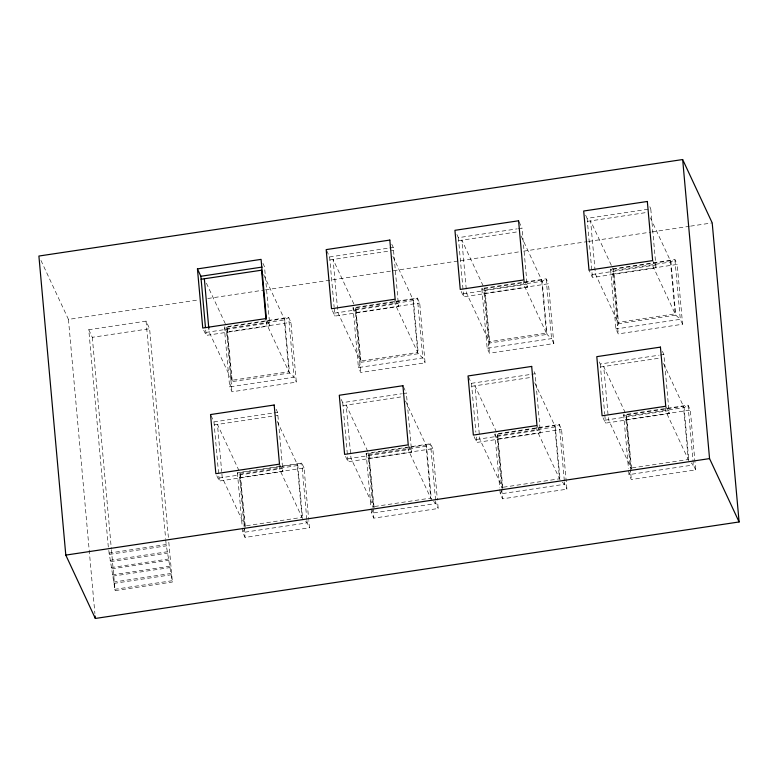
<?xml version="1.0" encoding="UTF-8"?>
<svg xmlns="http://www.w3.org/2000/svg" width="778" height="778" viewBox="0 0 778 778"><rect width="100%" height="100%" fill="white"/><g stroke="black" fill="none" stroke-linecap="round" stroke-linejoin="round"><path stroke-width="0.58" stroke-dasharray="3.89 2.92" d="M244.866 528.291L242.765 532.512L245.06 537.433L309.43 527.785L308.788 520.608M368.772 453.516L373.547 506.663L430.759 498.095L425.974 444.938L368.772 453.516L374.14 507.937L371.514 513.217L373.81 518.138L438.189 508.491L437.537 501.314M497.521 434.221L502.306 487.368L559.508 478.791L554.724 425.644L497.521 434.221L502.889 488.633L500.264 493.913L502.559 498.834L566.938 489.187L561.56 429.378L559.265 424.448L494.886 434.105L499.729 487.932M626.271 414.917L631.055 468.064L688.258 459.497L683.483 406.34L626.271 414.917L631.648 469.338L629.023 474.619L631.318 479.54L695.688 469.893L690.31 410.074L688.015 405.153L623.635 414.8L628.478 468.638M326.672 250.662L329.619 256.964L388.455 248.143M389.661 247.968L393.26 247.423L398.579 306.561L334.939 316.101L331.506 308.74M456.9 234.518L458.368 237.669L517.205 228.849M518.411 228.664L522.009 228.129L527.328 287.257L463.688 296.797L460.255 289.445M585.649 215.214L587.118 218.365L650.768 208.825L656.087 267.963L592.437 277.503L589.014 270.141M329.882 259.959L389.117 251.08M391.383 250.74L393.532 250.419M458.641 240.655L517.876 231.776M587.39 221.36L646.625 212.482M40.942 260.406L68.445 319.398L198.157 299.948M207.765 298.509L264.219 290.048M265.415 289.873L518.838 251.887M523.643 251.168L587.293 241.618M588.499 241.443L650.953 232.077M652.149 231.902L689.386 226.32M690.582 226.135L712.201 222.897M108.317 547.08L88.77 329.716L146.06 321.129L149.609 328.724L168.379 537.404M88.77 329.716L92.31 337.312L149.609 328.724M226.923 327.168L284.126 318.601L288.91 371.748L231.698 380.325L226.923 327.168L232.291 381.59L229.666 386.87L231.961 391.791L296.34 382.144L290.953 322.335L288.657 317.405L224.288 327.052L229.666 386.87L294.035 377.223L296.34 382.144M355.672 307.874L412.875 299.297L417.66 352.444L360.457 361.021L355.672 307.874L361.041 362.285L358.415 367.566L360.71 372.497L425.089 362.84L419.712 303.031L417.416 298.11L353.037 307.757L358.415 367.566L422.794 357.919L425.089 362.84M205.917 332.41L269.558 322.87M334.666 313.106L398.307 303.566M463.416 293.812L527.066 284.271M592.175 274.508L655.815 264.967M266.125 320.935L266.339 323.347L289.494 373.012L294.035 377.223L288.657 317.405L284.719 319.865L227.507 328.442L224.288 327.052L226.583 331.982L290.953 322.335M394.767 300.425L395.088 304.052L418.253 353.718L422.794 357.919L417.416 298.11L413.468 300.561L356.266 309.138L353.037 307.757L355.332 312.678L419.712 303.031M553.839 343.545L551.544 338.625L546.166 278.806L542.217 281.266L485.015 289.844L481.786 288.453L484.081 293.384L548.461 283.737L553.839 343.545L489.469 353.193L487.164 348.272L481.786 288.453L546.166 278.806L548.461 283.737M682.598 324.241L680.293 319.32L674.915 259.512L670.976 261.962L613.764 270.54L610.545 269.159L612.84 274.08L677.21 264.432L682.598 324.241L618.218 333.898L615.923 328.968L610.545 269.159L674.915 259.512L677.21 264.432M203.729 330.144L206.18 335.396L269.83 325.856L264.51 266.728L262.546 262.526M211.023 415.608L213.96 421.909L272.806 413.089M274.002 412.914L277.61 412.369L282.92 471.497L219.279 481.037L215.846 473.685M341.241 399.454L342.719 402.615L401.555 393.794M402.751 393.61L406.359 393.075L411.679 452.203L348.029 461.743L344.605 454.391M468.531 377.009L471.468 383.311L535.108 373.771L540.428 432.899L476.788 442.439L473.355 435.087M599.235 361.906L600.217 364.016L659.063 355.196M660.259 355.011L663.867 354.476L669.177 413.604L605.537 423.144L602.104 415.792M214.232 424.905L273.467 416.026M275.733 415.685L277.872 415.364M342.981 405.601L402.216 396.722M471.74 386.306L530.966 377.427M600.49 367.002L660.911 357.948M240.023 472.82L297.225 464.242L302 517.389L244.798 525.967L240.023 472.82L245.284 526.025M219.007 478.052L282.657 468.512M347.766 458.748L411.406 449.207M476.515 439.453L540.156 429.913M605.265 420.149L668.915 410.609M304.052 467.977L301.757 463.046L237.378 472.703L239.682 477.624L304.052 467.977L308.681 519.412M432.811 448.673L430.506 443.752L366.137 453.399L368.432 458.33L432.811 448.673L437.431 500.118M564.322 480.678L559.265 424.448L555.317 426.908L498.115 435.486L494.886 434.105L497.181 439.025L561.56 429.378M695.688 469.893L693.393 464.962L688.015 405.153L684.076 407.614L626.864 416.181L623.635 414.8L625.94 419.731L690.31 410.074M108.862 553.109L166.152 544.522L172.385 582.032L115.095 590.619L108.424 548.286M109.455 554.383L166.745 545.796M109.99 560.364L167.28 551.777M110.583 561.628L167.873 553.041M111.118 567.609L168.408 559.022M111.711 568.874L169.001 560.286M112.246 574.854L169.536 566.267M112.839 576.128L170.129 567.541M113.374 582.109L170.674 573.522M113.967 583.374L171.257 574.786M114.502 589.354L171.802 580.767M691.127 462.861L693.393 464.962L629.023 474.619L628.585 469.834M562.368 482.166L564.643 484.266L566.938 489.187M433.618 501.46L435.894 503.56L438.189 508.491M305.628 521.464L307.135 522.865L309.43 527.785M649.786 206.724L650.768 208.825M650.379 217.801L670.976 261.962L675.751 315.119L680.293 319.32L615.923 328.968L618.549 323.687L613.764 270.54L590.609 220.874L595.394 274.031L618.549 323.687L675.751 315.119L652.596 265.454L652.382 263.032M652.654 260.601L656.087 267.963M662.389 351.316L663.867 354.476M663.478 363.443L684.076 407.614L688.851 460.761L665.696 411.095L665.365 407.468M665.754 406.252L669.177 413.604M625.249 412.719L603.709 366.516L608.484 419.673L631.648 469.338M519.072 221.827L522.009 228.129M521.114 235.997L542.217 281.266L547.002 334.414L551.544 338.625L487.164 348.272L489.8 342.991L485.015 289.844L461.86 240.178L466.635 293.325L489.8 342.991L547.002 334.414L523.847 284.748L523.516 281.13M523.895 279.905L527.328 287.257M534.126 371.67L535.108 373.771M534.729 382.747L555.317 426.908L560.102 480.055L536.937 430.399L536.616 426.772M536.995 425.547L540.428 432.899M496.5 432.014L474.959 385.82L479.734 438.967L502.889 488.633M391.791 244.273L393.26 247.423M392.871 256.4L413.468 300.561L418.253 353.718L361.041 362.285L337.885 312.63L333.101 259.473L354.651 305.676M395.146 299.199L398.579 306.561M403.422 386.763L406.359 393.075M405.464 400.942L426.568 446.212L431.343 499.359L408.187 449.694L407.866 446.066M408.246 444.851L411.679 452.203M367.741 451.318L346.2 405.114L350.985 458.271L374.14 507.937M263.606 274.595L284.719 319.865L289.494 373.012L232.291 381.59L209.136 331.924L208.805 328.297M267.379 320.604L269.83 325.856M276.132 409.218L277.61 412.369M277.221 421.345L297.818 465.507L302.593 518.654L279.438 468.998L279.108 465.37M206.403 283.173L225.892 324.971M279.496 464.145L282.92 471.497M238.992 470.612L217.451 424.418L221.691 471.526M245.391 527.231L222.226 477.566L221.798 472.732M612.84 274.08L618.218 333.898M625.94 419.731L631.318 479.54M587.118 218.365L592.437 277.503M600.217 364.016L604.73 414.11M604.837 415.326L605.537 423.144M564.429 481.874L564.643 484.266L500.264 493.913L499.836 489.129M484.081 293.384L489.469 353.193M497.181 439.025L501.596 488.069M501.703 489.265L502.559 498.834M458.368 237.669L463.688 296.797M471.468 383.311L475.864 432.208M476.301 437.032L476.788 442.439M435.563 499.972L430.506 443.752L426.568 446.212L369.365 454.78L366.137 453.399L370.98 507.237M435.67 501.168L435.894 503.56L371.514 513.217L371.087 508.433M355.332 312.678L360.71 372.497M368.432 458.33L372.837 507.373M372.954 508.569L373.81 518.138M329.619 256.964L334.122 307.067M334.229 308.273L334.939 316.101M342.719 402.615L348.029 461.743M306.814 519.276L301.757 463.046L297.818 465.507L240.606 474.084L237.378 472.703L242.221 526.531M306.921 520.472L307.135 522.865L242.765 532.512L242.328 527.727M226.583 331.982L231.961 391.791M239.682 477.624L244.088 526.667M244.195 527.863L245.06 537.433M205.693 329.989L206.18 335.396M213.96 421.909L219.279 481.037M168.807 542.227L172.385 582.032M146.06 321.129L165.607 538.483M165.724 539.699L166.152 544.522M92.31 337.312L111.293 548.402M111.41 549.608L115.095 590.619M68.445 319.398L94.906 613.638M541.634 280.002L484.422 288.57L489.206 341.727L546.409 333.149L541.634 280.002M670.383 260.698L613.181 269.276L617.956 322.423L675.158 313.845L670.383 260.698"/><path stroke-width="1.17" d="M682.666 159.539L38.9 256.04L65.799 555.103L95.334 618.461L739.1 521.96L712.201 222.897L682.666 159.539L709.555 458.602L739.1 521.96M197.437 268.906L261.077 259.375L266.397 318.503L202.757 328.044L197.437 268.906L200.86 276.268L205.48 327.577M200.86 276.268L262.108 267.087M201.132 279.253L261.554 270.199L266.008 319.729M65.799 555.103L709.555 458.602M204.351 278.777L208.805 328.297M95.12 616.05L95.334 618.461M389.827 240.071L326.186 249.612L331.506 308.74L395.146 299.199L389.827 240.071M518.586 220.777L454.936 230.317L460.255 289.445L523.895 279.905L518.586 220.777M647.335 201.473L583.695 211.013L589.014 270.141L652.654 260.601L647.335 201.473M274.177 405.017L210.537 414.557L215.846 473.685L279.496 464.145L274.177 405.017M402.926 385.713L339.286 395.253L344.605 454.391L408.246 444.851L402.926 385.713M531.685 366.419L468.035 375.959L473.355 435.087L536.995 425.547L531.685 366.419M660.434 347.114L596.794 356.655L602.104 415.792L665.754 406.252L660.434 347.114"/></g></svg>
